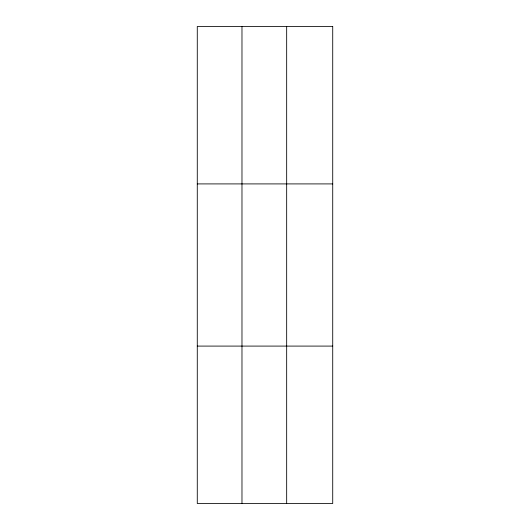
<?xml version="1.0" encoding="UTF-8"?>
<svg xmlns="http://www.w3.org/2000/svg" width="530" height="530" viewBox="0 0 530 530"><rect width="100%" height="100%" fill="white"/><g stroke="black" fill="none" stroke-linecap="round" stroke-linejoin="round"><path stroke-width="0.79" d="M241.978 26.5L241.978 503.5M286.67 26.5L286.67 503.5M197.279 183.91L332.721 183.91M197.279 346.09L332.721 346.09M332.721 26.5L332.721 503.5L197.279 503.5L197.279 26.5L332.721 26.5"/></g></svg>
